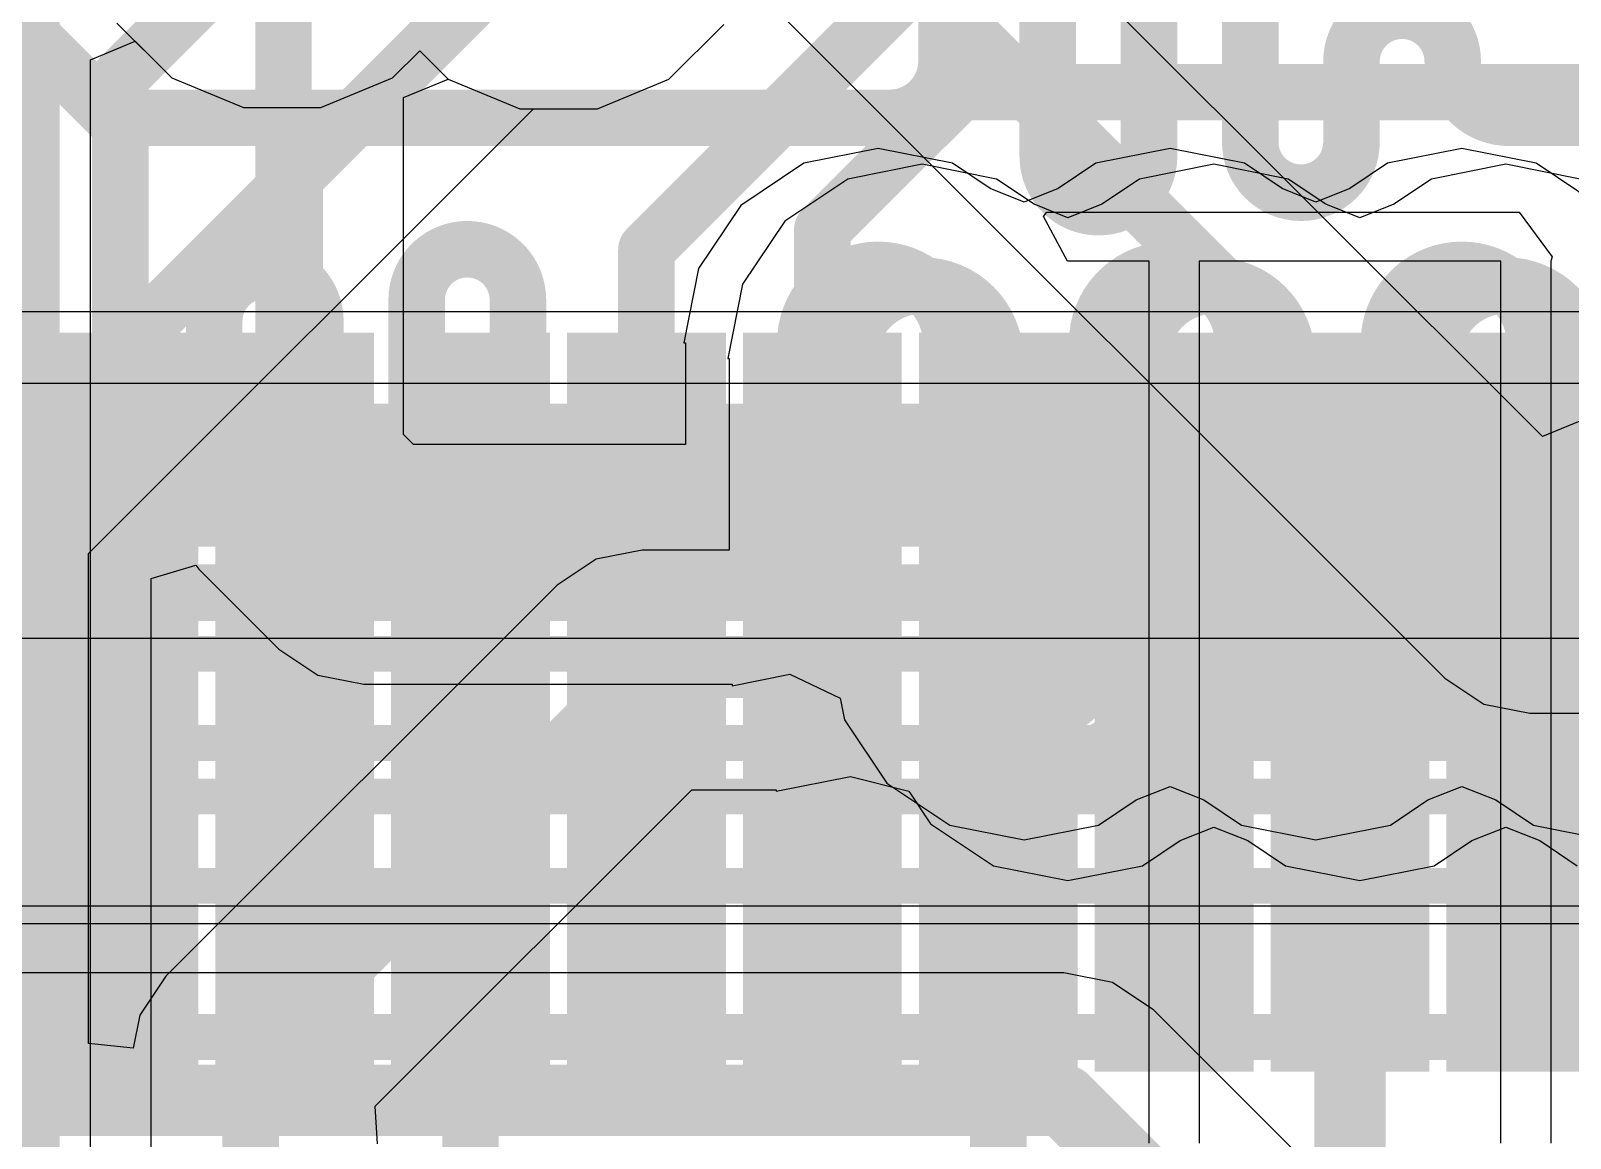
# Model space of a CAD drawing. Header units: inches. Extents: x 0 to 208, y 0 to 213.
# Drawn here: x 4.2238 to 4.3961, y 2.7927 to 2.9167 of the extents above; entities that cross this region are included whole.
import ezdxf

# ---------------------------------------------------------------- set-up
doc = ezdxf.new("R2010")
doc.units = ezdxf.units.IN
doc.header["$MEASUREMENT"] = 0
for name, color, linetype in [('Bottom Layer', 5, 'Continuous'), ('L2_GND1', 16, 'Continuous'), ('L3_SIG1', 76, 'Continuous'), ('L4_PWR', 90, 'Continuous'), ('L5_GND2', 156, 'Continuous'), ('L6_SIG2', 130, 'Continuous'), ('L7_GND3', 216, 'Continuous'), ('Top Layer', 1, 'Continuous'), ('Top Paste', 8, 'Continuous'), ('Top Solder', 216, 'Continuous')]:
    doc.layers.add(name, color=color, linetype=linetype)

# ---------------------------------------------------------------- blocks, each defined once
blk = doc.blocks.new('AS0B826_S78B_7H_8')
at = {"layer": 'Top Layer'}
for points in [[(1.312, 0.75319), (1.32578, 0.75319), (1.32578, 0.67445), (1.312, 0.67445)], [(1.33169, 0.75319), (1.34547, 0.75319), (1.34547, 0.67445), (1.33169, 0.67445)], [(1.35137, 0.75319), (1.36515, 0.75319), (1.36515, 0.67445), (1.35137, 0.67445)], [(1.37106, 0.75319), (1.38484, 0.75319), (1.38484, 0.67445), (1.37106, 0.67445)], [(1.39074, 0.75319), (1.40452, 0.75319), (1.40452, 0.67445), (1.39074, 0.67445)], [(1.41043, 0.75319), (1.42421, 0.75319), (1.42421, 0.67445), (1.41043, 0.67445)], [(1.43011, 0.75319), (1.44389, 0.75319), (1.44389, 0.67445), (1.43011, 0.67445)], [(1.4498, 0.75319), (1.46358, 0.75319), (1.46358, 0.67445), (1.4498, 0.67445)], [(1.46948, 0.75319), (1.48326, 0.75319), (1.48326, 0.67445), (1.46948, 0.67445)]]:
    blk.add_hatch(color=1, dxfattribs=at).paths.add_polyline_path(points)
at = {"layer": 'Top Paste'}
for points in [[(1.312, 0.75319), (1.32578, 0.75319), (1.32578, 0.67445), (1.312, 0.67445)], [(1.33169, 0.75319), (1.34547, 0.75319), (1.34547, 0.67445), (1.33169, 0.67445)], [(1.35137, 0.75319), (1.36515, 0.75319), (1.36515, 0.67445), (1.35137, 0.67445)], [(1.37106, 0.75319), (1.38484, 0.75319), (1.38484, 0.67445), (1.37106, 0.67445)], [(1.39074, 0.75319), (1.40452, 0.75319), (1.40452, 0.67445), (1.39074, 0.67445)], [(1.41043, 0.75319), (1.42421, 0.75319), (1.42421, 0.67445), (1.41043, 0.67445)], [(1.43011, 0.75319), (1.44389, 0.75319), (1.44389, 0.67445), (1.43011, 0.67445)], [(1.4498, 0.75319), (1.46358, 0.75319), (1.46358, 0.67445), (1.4498, 0.67445)], [(1.46948, 0.75319), (1.48326, 0.75319), (1.48326, 0.67445), (1.46948, 0.67445)]]:
    blk.add_hatch(color=8, dxfattribs=at).paths.add_polyline_path(points)
at = {"layer": 'Top Solder'}
for points in [[(1.31, 0.75519), (1.32778, 0.75519), (1.32778, 0.67245), (1.31, 0.67245)], [(1.32969, 0.75519), (1.34747, 0.75519), (1.34747, 0.67245), (1.32969, 0.67245)], [(1.34937, 0.75519), (1.36715, 0.75519), (1.36715, 0.67245), (1.34937, 0.67245)], [(1.36906, 0.75519), (1.38684, 0.75519), (1.38684, 0.67245), (1.36906, 0.67245)], [(1.38874, 0.75519), (1.40652, 0.75519), (1.40652, 0.67245), (1.38874, 0.67245)], [(1.40843, 0.75519), (1.42621, 0.75519), (1.42621, 0.67245), (1.40843, 0.67245)], [(1.42811, 0.75519), (1.44589, 0.75519), (1.44589, 0.67245), (1.42811, 0.67245)], [(1.4478, 0.75519), (1.46558, 0.75519), (1.46558, 0.67245), (1.4478, 0.67245)], [(1.46748, 0.75519), (1.48526, 0.75519), (1.48526, 0.67245), (1.46748, 0.67245)]]:
    blk.add_hatch(color=216, dxfattribs=at).paths.add_polyline_path(points)

msp = doc.modelspace()

# ---------------------------------------------------------------- linework, layer by layer
at = {"layer": 'Bottom Layer'}
for p, q in [((4.29521, 2.91132), (4.30134, 2.91746)), ((4.28719, 2.908), (4.29521, 2.91132)), ((4.23026, 2.85823), (4.28003, 2.908)), ((4.28003, 2.908), (4.28719, 2.908)), ((4.32353, 2.9018), (4.31521, 2.90015)), ((4.33186, 2.90015), (4.32353, 2.9018)), ((4.35619, 2.9018), (4.34787, 2.90015)), ((4.36452, 2.90015), (4.35619, 2.9018)), ((4.38885, 2.9018), (4.38053, 2.90015)), ((4.39718, 2.90015), (4.38885, 2.9018)), ((4.31521, 2.90015), (4.30816, 2.89543)), ((4.33607, 2.89733), (4.33186, 2.90015)), ((4.34787, 2.90015), (4.34366, 2.89733)), ((4.36873, 2.89733), (4.36452, 2.90015)), ((4.38053, 2.90015), (4.37632, 2.89733)), ((4.33986, 2.89581), (4.33607, 2.89733)), ((4.34366, 2.89733), (4.33986, 2.89581)), ((4.37252, 2.89581), (4.36873, 2.89733)), ((4.37632, 2.89733), (4.37252, 2.89581)), ((4.30816, 2.89543), (4.30344, 2.88838)), ((4.30344, 2.88838), (4.30179, 2.88006)), ((4.30179, 2.88006), (4.30195, 2.88006)), ((4.30195, 2.88006), (4.30195, 2.85861)), ((4.23026, 2.80334), (4.23026, 2.85823)), ((4.29219, 2.85861), (4.28705, 2.85759)), ((4.30195, 2.85861), (4.29219, 2.85861)), ((4.28705, 2.85759), (4.2827, 2.85468)), ((4.2827, 2.85468), (4.2389, 2.81089)), ((4.3072, 2.8316), (4.31553, 2.83326)), ((4.31553, 2.83326), (4.32206, 2.83161)), ((4.26234, 2.79635), (4.29775, 2.83176)), ((4.29775, 2.83176), (4.3072, 2.83176)), ((4.3072, 2.83176), (4.3072, 2.8316)), ((4.32206, 2.83161), (4.32449, 2.82797)), ((4.32449, 2.82797), (4.33154, 2.82326)), ((4.3524, 2.82608), (4.35619, 2.82759)), ((4.35619, 2.82759), (4.35999, 2.82608)), ((4.38506, 2.82608), (4.38885, 2.82759)), ((4.38885, 2.82759), (4.39265, 2.82608)), ((4.34819, 2.82326), (4.3524, 2.82608)), ((4.35999, 2.82608), (4.3642, 2.82326)), ((4.38085, 2.82326), (4.38506, 2.82608)), ((4.39265, 2.82608), (4.39686, 2.82326)), ((4.33154, 2.82326), (4.33986, 2.8216)), ((4.33986, 2.8216), (4.34819, 2.82326)), ((4.3642, 2.82326), (4.37252, 2.8216)), ((4.37252, 2.8216), (4.38085, 2.82326)), ((4.2389, 2.81089), (4.23599, 2.80653)), ((4.23599, 2.80653), (4.23526, 2.80285)), ((4.23526, 2.80285), (4.23026, 2.80334)), ((4.2626, 2.79213), (4.26234, 2.79635))]:
    msp.add_line(p, q, dxfattribs=at)
for points in [[(4.21684, 2.86379, 0.00633, 0.00633, 0), (4.28285, 2.92981, 0.00633, 0.00633, 0)], [(4.31537, 2.88006, 0.00633, 0.00633, -1), (4.3317, 2.88006, 0.00633, 0.00633, 0)], [(4.34803, 2.88006, 0.00633, 0.00633, -1), (4.36436, 2.88006, 0.00633, 0.00633, 0)], [(4.38069, 2.88006, 0.00633, 0.00633, -1), (4.39702, 2.88006, 0.00633, 0.00633, 0)], [(4.31537, 2.85335, 0.00633, 0.00633, 0), (4.31537, 2.88006, 0.00633, 0.00633, 0)], [(4.3317, 2.84335, 0.00633, 0.00633, 0), (4.3317, 2.88006, 0.00633, 0.00633, 0)], [(4.34803, 2.84335, 0.00633, 0.00633, 0), (4.34803, 2.88006, 0.00633, 0.00633, 0)], [(4.36436, 2.84335, 0.00633, 0.00633, 0), (4.36436, 2.88006, 0.00633, 0.00633, 0)], [(4.38069, 2.84335, 0.00633, 0.00633, 0), (4.38069, 2.88006, 0.00633, 0.00633, 0)], [(4.39702, 2.84335, 0.00633, 0.00633, 0), (4.39702, 2.88006, 0.00633, 0.00633, 0)], [(4.31537, 2.85335, 0.00633, 0.00633, -0.414214), (4.3072, 2.84519, 0.00633, 0.00633, 0)], [(4.24839, 2.80139, 0.00633, 0.00633, 0), (4.29219, 2.84519, 0.00633, 0.00633, 0)], [(4.29219, 2.84519, 0.00633, 0.00633, 0), (4.30404, 2.84519, 0.00633, 0.00633, 0)], [(4.30404, 2.84519, 0.00633, 0.00633, 0), (4.3072, 2.84519, 0.00633, 0.00633, 0)], [(4.34803, 2.84335, 0.00633, 0.00633, -1), (4.3317, 2.84335, 0.00633, 0.00633, 0)], [(4.38069, 2.84335, 0.00633, 0.00633, -1), (4.36436, 2.84335, 0.00633, 0.00633, 0)], [(4.41335, 2.84335, 0.00633, 0.00633, -1), (4.39702, 2.84335, 0.00633, 0.00633, 0)], [(4.24839, 2.7115, 0.00633, 0.00633, 0), (4.24839, 2.80139, 0.00633, 0.00633, 0)]]:
    msp.add_lwpolyline(points, format="xyseb", dxfattribs=at)
for points in [[(4.31379, 2.88006, 0.00316, 0.00316, 1), (4.31695, 2.88006, 0.00316, 0.00316, 1)], [(4.31379, 2.88006, 0.00316, 0.00316, 1), (4.31695, 2.88006, 0.00316, 0.00316, 1)], [(4.33012, 2.88006, 0.00316, 0.00316, 1), (4.33328, 2.88006, 0.00316, 0.00316, 1)], [(4.33012, 2.88006, 0.00316, 0.00316, 1), (4.33328, 2.88006, 0.00316, 0.00316, 1)], [(4.34645, 2.88006, 0.00316, 0.00316, 1), (4.34961, 2.88006, 0.00316, 0.00316, 1)], [(4.34645, 2.88006, 0.00316, 0.00316, 1), (4.34961, 2.88006, 0.00316, 0.00316, 1)], [(4.36278, 2.88006, 0.00316, 0.00316, 1), (4.36594, 2.88006, 0.00316, 0.00316, 1)], [(4.36278, 2.88006, 0.00316, 0.00316, 1), (4.36594, 2.88006, 0.00316, 0.00316, 1)], [(4.37911, 2.88006, 0.00316, 0.00316, 1), (4.38227, 2.88006, 0.00316, 0.00316, 1)], [(4.37911, 2.88006, 0.00316, 0.00316, 1), (4.38227, 2.88006, 0.00316, 0.00316, 1)], [(4.39544, 2.88006, 0.00316, 0.00316, 1), (4.3986, 2.88006, 0.00316, 0.00316, 1)], [(4.39544, 2.88006, 0.00316, 0.00316, 1), (4.3986, 2.88006, 0.00316, 0.00316, 1)], [(4.31379, 2.85335, 0.00316, 0.00316, 1), (4.31695, 2.85335, 0.00316, 0.00316, 1)], [(4.31379, 2.85335, 0.00316, 0.00316, 1), (4.31695, 2.85335, 0.00316, 0.00316, 1)], [(4.29061, 2.84519, 0.00316, 0.00316, 1), (4.29377, 2.84519, 0.00316, 0.00316, 1)], [(4.29061, 2.84519, 0.00316, 0.00316, 1), (4.29377, 2.84519, 0.00316, 0.00316, 1)], [(4.30246, 2.84519, 0.00316, 0.00316, 1), (4.30562, 2.84519, 0.00316, 0.00316, 1)], [(4.30246, 2.84519, 0.00316, 0.00316, 1), (4.30562, 2.84519, 0.00316, 0.00316, 1)], [(4.30562, 2.84519, 0.00316, 0.00316, 1), (4.30879, 2.84519, 0.00316, 0.00316, 1)], [(4.30562, 2.84519, 0.00316, 0.00316, 1), (4.30879, 2.84519, 0.00316, 0.00316, 1)], [(4.33012, 2.84335, 0.00316, 0.00316, 1), (4.33328, 2.84335, 0.00316, 0.00316, 1)], [(4.33012, 2.84335, 0.00316, 0.00316, 1), (4.33328, 2.84335, 0.00316, 0.00316, 1)], [(4.34645, 2.84335, 0.00316, 0.00316, 1), (4.34961, 2.84335, 0.00316, 0.00316, 1)], [(4.34645, 2.84335, 0.00316, 0.00316, 1), (4.34961, 2.84335, 0.00316, 0.00316, 1)], [(4.36278, 2.84335, 0.00316, 0.00316, 1), (4.36594, 2.84335, 0.00316, 0.00316, 1)], [(4.36278, 2.84335, 0.00316, 0.00316, 1), (4.36594, 2.84335, 0.00316, 0.00316, 1)], [(4.37911, 2.84335, 0.00316, 0.00316, 1), (4.38227, 2.84335, 0.00316, 0.00316, 1)], [(4.37911, 2.84335, 0.00316, 0.00316, 1), (4.38227, 2.84335, 0.00316, 0.00316, 1)], [(4.39544, 2.84335, 0.00316, 0.00316, 1), (4.3986, 2.84335, 0.00316, 0.00316, 1)], [(4.39544, 2.84335, 0.00316, 0.00316, 1), (4.3986, 2.84335, 0.00316, 0.00316, 1)], [(4.24681, 2.80139, 0.00316, 0.00316, 1), (4.24998, 2.80139, 0.00316, 0.00316, 1)], [(4.24681, 2.80139, 0.00316, 0.00316, 1), (4.24998, 2.80139, 0.00316, 0.00316, 1)]]:
    msp.add_lwpolyline(points, format="xyseb", close=True, dxfattribs=at)
at = {"layer": 'L2_GND1'}
for points in [[(4.32627, 2.91333, 0.00633, 0.00633, 0), (4.32627, 2.93292, 0.00633, 0.00633, 0)], [(4.3376, 2.90266, 0.00633, 0.00633, 0), (4.3376, 2.93292, 0.00633, 0.00633, 0)], [(4.34893, 2.90266, 0.00633, 0.00633, 0), (4.34893, 2.93292, 0.00633, 0.00633, 0)], [(4.36026, 2.90428, 0.00633, 0.00633, 0), (4.36026, 2.93292, 0.00633, 0.00633, 0)], [(4.21449, 2.92551, 0.00633, 0.00633, 0), (4.233, 2.907, 0.00633, 0.00633, 0)], [(4.37159, 2.91333, 0.00633, 0.00633, -1), (4.38292, 2.91333, 0.00633, 0.00633, 0)], [(4.32627, 2.91333, 0.00633, 0.00633, -0.414214), (4.31994, 2.907, 0.00633, 0.00633, 0)], [(4.37159, 2.90428, 0.00633, 0.00633, 0), (4.37159, 2.91333, 0.00633, 0.00633, 0)], [(4.38292, 2.91333, 0.00633, 0.00633, 0), (4.38292, 2.91333, 0.00633, 0.00633, 0)], [(4.38925, 2.907, 0.00633, 0.00633, -0.414214), (4.38292, 2.91333, 0.00633, 0.00633, 0)], [(4.233, 2.907, 0.00633, 0.00633, 0), (4.31678, 2.907, 0.00633, 0.00633, 0)], [(4.31678, 2.907, 0.00633, 0.00633, 0), (4.31994, 2.907, 0.00633, 0.00633, 0)], [(4.38925, 2.907, 0.00633, 0.00633, 0), (4.40631, 2.907, 0.00633, 0.00633, 0)], [(4.37159, 2.90428, 0.00633, 0.00633, -1), (4.36026, 2.90428, 0.00633, 0.00633, 0)], [(4.34893, 2.90266, 0.00633, 0.00633, -1), (4.3376, 2.90266, 0.00633, 0.00633, 0)], [(4.26697, 2.88663, 0.00633, 0.00633, -0.414214), (4.27264, 2.89229, 0.00633, 0.00633, 0)], [(4.27264, 2.89229, 0.00633, 0.00633, 0), (4.27264, 2.89229, 0.00633, 0.00633, 0)], [(4.27264, 2.89229, 0.00633, 0.00633, -0.414214), (4.2783, 2.88663, 0.00633, 0.00633, 0)], [(4.24431, 2.88422, 0.00633, 0.00633, -0.414214), (4.24998, 2.88989, 0.00633, 0.00633, 0)], [(4.24998, 2.88989, 0.00633, 0.00633, 0), (4.24998, 2.88989, 0.00633, 0.00633, 0)], [(4.24998, 2.88989, 0.00633, 0.00633, -0.414214), (4.25564, 2.88422, 0.00633, 0.00633, 0)], [(4.26697, 2.87083, 0.00633, 0.00633, 0), (4.26697, 2.88663, 0.00633, 0.00633, 0)], [(4.2783, 2.87233, 0.00633, 0.00633, 0), (4.2783, 2.88663, 0.00633, 0.00633, 0)], [(4.24431, 2.87233, 0.00633, 0.00633, 0), (4.24431, 2.88422, 0.00633, 0.00633, 0)], [(4.25564, 2.87083, 0.00633, 0.00633, 0), (4.25564, 2.88422, 0.00633, 0.00633, 0)], [(4.24431, 2.87233, 0.00633, 0.00633, -0.414214), (4.23798, 2.866, 0.00633, 0.00633, 0)], [(4.28463, 2.866, 0.00633, 0.00633, -0.414214), (4.2783, 2.87233, 0.00633, 0.00633, 0)], [(4.26131, 2.86517, 0.00633, 0.00633, -0.414214), (4.25564, 2.87083, 0.00633, 0.00633, 0)], [(4.26697, 2.87083, 0.00633, 0.00633, -0.414214), (4.26131, 2.86517, 0.00633, 0.00633, 0)], [(4.21449, 2.866, 0.00633, 0.00633, 0), (4.23798, 2.866, 0.00633, 0.00633, 0)], [(4.28463, 2.866, 0.00633, 0.00633, 0), (4.29913, 2.866, 0.00633, 0.00633, 0)], [(4.29913, 2.866, 0.00633, 0.00633, 0), (4.50589, 2.866, 0.00633, 0.00633, 0)], [(4.26131, 2.86517, 0.00633, 0.00633, 0), (4.26131, 2.86517, 0.00633, 0.00633, 0)], [(4.13571, 2.85384, 0.00633, 0.00633, 0), (4.51093, 2.85384, 0.00633, 0.00633, 0)], [(3.8477, 2.837, 0.004, 0.004, 0), (5.05257, 2.837, 0.004, 0.004, 0)], [(3.8477, 2.821, 0.004, 0.004, 0), (5.03863, 2.821, 0.004, 0.004, 0)], [(3.68479, 2.80466, 0.004, 0.004, 0), (4.26765, 2.80466, 0.004, 0.004, 0)], [(4.26765, 2.80466, 0.004, 0.004, -0.071302), (4.2781, 2.80466, 0.004, 0.004, 0)], [(4.2781, 2.80466, 0.004, 0.004, 0), (4.32671, 2.80466, 0.004, 0.004, 0)], [(4.32671, 2.80466, 0.004, 0.004, -0.071302), (4.33716, 2.80466, 0.004, 0.004, 0)], [(4.33716, 2.80466, 0.004, 0.004, 0), (5.19803, 2.80466, 0.004, 0.004, 0)]]:
    msp.add_lwpolyline(points, format="xyseb", dxfattribs=at)
for points in [[(4.32469, 2.91333, 0.00316, 0.00316, 1), (4.32786, 2.91333, 0.00316, 0.00316, 1)], [(4.32469, 2.91333, 0.00316, 0.00316, 1), (4.32786, 2.91333, 0.00316, 0.00316, 1)], [(4.37001, 2.91333, 0.00316, 0.00316, 1), (4.37318, 2.91333, 0.00316, 0.00316, 1)], [(4.37001, 2.91333, 0.00316, 0.00316, 1), (4.37318, 2.91333, 0.00316, 0.00316, 1)], [(4.38134, 2.91333, 0.00316, 0.00316, 1), (4.38451, 2.91333, 0.00316, 0.00316, 1)], [(4.38134, 2.91333, 0.00316, 0.00316, 1), (4.38451, 2.91333, 0.00316, 0.00316, 1)], [(4.38134, 2.91333, 0.00316, 0.00316, 1), (4.38451, 2.91333, 0.00316, 0.00316, 1)], [(4.38134, 2.91333, 0.00316, 0.00316, 1), (4.38451, 2.91333, 0.00316, 0.00316, 1)], [(4.23142, 2.907, 0.00316, 0.00316, 1), (4.23458, 2.907, 0.00316, 0.00316, 1)], [(4.23142, 2.907, 0.00316, 0.00316, 1), (4.23458, 2.907, 0.00316, 0.00316, 1)], [(4.3152, 2.907, 0.00316, 0.00316, 1), (4.31836, 2.907, 0.00316, 0.00316, 1)], [(4.3152, 2.907, 0.00316, 0.00316, 1), (4.31836, 2.907, 0.00316, 0.00316, 1)], [(4.31836, 2.907, 0.00316, 0.00316, 1), (4.32153, 2.907, 0.00316, 0.00316, 1)], [(4.31836, 2.907, 0.00316, 0.00316, 1), (4.32153, 2.907, 0.00316, 0.00316, 1)], [(4.38767, 2.907, 0.00316, 0.00316, 1), (4.39084, 2.907, 0.00316, 0.00316, 1)], [(4.38767, 2.907, 0.00316, 0.00316, 1), (4.39084, 2.907, 0.00316, 0.00316, 1)], [(4.35868, 2.90428, 0.00316, 0.00316, 1), (4.36185, 2.90428, 0.00316, 0.00316, 1)], [(4.35868, 2.90428, 0.00316, 0.00316, 1), (4.36185, 2.90428, 0.00316, 0.00316, 1)], [(4.37001, 2.90428, 0.00316, 0.00316, 1), (4.37318, 2.90428, 0.00316, 0.00316, 1)], [(4.37001, 2.90428, 0.00316, 0.00316, 1), (4.37318, 2.90428, 0.00316, 0.00316, 1)], [(4.33602, 2.90266, 0.00316, 0.00316, 1), (4.33919, 2.90266, 0.00316, 0.00316, 1)], [(4.33602, 2.90266, 0.00316, 0.00316, 1), (4.33919, 2.90266, 0.00316, 0.00316, 1)], [(4.34735, 2.90266, 0.00316, 0.00316, 1), (4.35052, 2.90266, 0.00316, 0.00316, 1)], [(4.34735, 2.90266, 0.00316, 0.00316, 1), (4.35052, 2.90266, 0.00316, 0.00316, 1)], [(4.27105, 2.89229, 0.00316, 0.00316, 1), (4.27422, 2.89229, 0.00316, 0.00316, 1)], [(4.27106, 2.89229, 0.00316, 0.00316, 1), (4.27422, 2.89229, 0.00316, 0.00316, 1)], [(4.27105, 2.89229, 0.00316, 0.00316, 1), (4.27422, 2.89229, 0.00316, 0.00316, 1)], [(4.27106, 2.89229, 0.00316, 0.00316, 1), (4.27422, 2.89229, 0.00316, 0.00316, 1)], [(4.2484, 2.88989, 0.00316, 0.00316, 1), (4.25156, 2.88989, 0.00316, 0.00316, 1)], [(4.2484, 2.88989, 0.00316, 0.00316, 1), (4.25156, 2.88989, 0.00316, 0.00316, 1)], [(4.2484, 2.88989, 0.00316, 0.00316, 1), (4.25156, 2.88989, 0.00316, 0.00316, 1)], [(4.2484, 2.88989, 0.00316, 0.00316, 1), (4.25156, 2.88989, 0.00316, 0.00316, 1)], [(4.26539, 2.88663, 0.00316, 0.00316, 1), (4.26856, 2.88663, 0.00316, 0.00316, 1)], [(4.26539, 2.88663, 0.00316, 0.00316, 1), (4.26856, 2.88663, 0.00316, 0.00316, 1)], [(4.27672, 2.88663, 0.00316, 0.00316, 1), (4.27989, 2.88663, 0.00316, 0.00316, 1)], [(4.27672, 2.88663, 0.00316, 0.00316, 1), (4.27989, 2.88663, 0.00316, 0.00316, 1)], [(4.24273, 2.88422, 0.00316, 0.00316, 1), (4.2459, 2.88422, 0.00316, 0.00316, 1)], [(4.24273, 2.88422, 0.00316, 0.00316, 1), (4.2459, 2.88422, 0.00316, 0.00316, 1)], [(4.25406, 2.88422, 0.00316, 0.00316, 1), (4.25723, 2.88422, 0.00316, 0.00316, 1)], [(4.25406, 2.88422, 0.00316, 0.00316, 1), (4.25723, 2.88422, 0.00316, 0.00316, 1)], [(4.24273, 2.87233, 0.00316, 0.00316, 1), (4.2459, 2.87233, 0.00316, 0.00316, 1)], [(4.24273, 2.87233, 0.00316, 0.00316, 1), (4.2459, 2.87233, 0.00316, 0.00316, 1)], [(4.27672, 2.87233, 0.00316, 0.00316, 1), (4.27989, 2.87233, 0.00316, 0.00316, 1)], [(4.27672, 2.87233, 0.00316, 0.00316, 1), (4.27989, 2.87233, 0.00316, 0.00316, 1)], [(4.25406, 2.87083, 0.00316, 0.00316, 1), (4.25723, 2.87083, 0.00316, 0.00316, 1)], [(4.25406, 2.87083, 0.00316, 0.00316, 1), (4.25723, 2.87083, 0.00316, 0.00316, 1)], [(4.26539, 2.87083, 0.00316, 0.00316, 1), (4.26856, 2.87083, 0.00316, 0.00316, 1)], [(4.26539, 2.87083, 0.00316, 0.00316, 1), (4.26856, 2.87083, 0.00316, 0.00316, 1)], [(4.2364, 2.866, 0.00316, 0.00316, 1), (4.23957, 2.866, 0.00316, 0.00316, 1)], [(4.2364, 2.866, 0.00316, 0.00316, 1), (4.23957, 2.866, 0.00316, 0.00316, 1)], [(4.28305, 2.866, 0.00316, 0.00316, 1), (4.28621, 2.866, 0.00316, 0.00316, 1)], [(4.28305, 2.866, 0.00316, 0.00316, 1), (4.28621, 2.866, 0.00316, 0.00316, 1)], [(4.29755, 2.866, 0.00316, 0.00316, 1), (4.30071, 2.866, 0.00316, 0.00316, 1)], [(4.29755, 2.866, 0.00316, 0.00316, 1), (4.30071, 2.866, 0.00316, 0.00316, 1)], [(4.25973, 2.86517, 0.00316, 0.00316, 1), (4.26289, 2.86517, 0.00316, 0.00316, 1)], [(4.25973, 2.86517, 0.00316, 0.00316, 1), (4.26289, 2.86517, 0.00316, 0.00316, 1)], [(4.25973, 2.86517, 0.00316, 0.00316, 1), (4.26289, 2.86517, 0.00316, 0.00316, 1)], [(4.25973, 2.86517, 0.00316, 0.00316, 1), (4.26289, 2.86517, 0.00316, 0.00316, 1)], [(4.26665, 2.80466, 0.002, 0.002, 1), (4.26865, 2.80466, 0.002, 0.002, 1)], [(4.26665, 2.80466, 0.002, 0.002, 1), (4.26865, 2.80466, 0.002, 0.002, 1)], [(4.2771, 2.80466, 0.002, 0.002, 1), (4.2791, 2.80466, 0.002, 0.002, 1)], [(4.2771, 2.80466, 0.002, 0.002, 1), (4.2791, 2.80466, 0.002, 0.002, 1)], [(4.32571, 2.80466, 0.002, 0.002, 1), (4.32771, 2.80466, 0.002, 0.002, 1)], [(4.32571, 2.80466, 0.002, 0.002, 1), (4.32771, 2.80466, 0.002, 0.002, 1)], [(4.33616, 2.80466, 0.002, 0.002, 1), (4.33816, 2.80466, 0.002, 0.002, 1)], [(4.33616, 2.80466, 0.002, 0.002, 1), (4.33816, 2.80466, 0.002, 0.002, 1)]]:
    msp.add_lwpolyline(points, format="xyseb", close=True, dxfattribs=at)
at = {"layer": 'L3_SIG1'}
for p, q in [((4.29521, 2.91132), (4.30134, 2.91746)), ((4.26549, 2.90926), (4.27049, 2.91133)), ((4.27049, 2.91133), (4.2705, 2.91132)), ((4.2705, 2.91132), (4.27852, 2.908)), ((4.28719, 2.908), (4.29521, 2.91132)), ((4.26549, 2.87153), (4.26549, 2.90926)), ((4.27852, 2.908), (4.28719, 2.908)), ((4.31862, 2.90356), (4.3103, 2.90191)), ((4.32695, 2.90191), (4.31862, 2.90356)), ((4.31862, 2.90356), (4.31862, 2.90356)), ((4.31862, 2.90356), (4.31862, 2.90356)), ((4.31862, 2.90356), (4.31862, 2.90356)), ((4.35128, 2.90356), (4.34296, 2.90191)), ((4.35961, 2.90191), (4.35128, 2.90356)), ((4.35128, 2.90356), (4.35128, 2.90356)), ((4.35128, 2.90356), (4.35128, 2.90356)), ((4.35128, 2.90356), (4.35128, 2.90356)), ((4.38394, 2.90356), (4.37562, 2.90191)), ((4.39227, 2.90191), (4.38394, 2.90356)), ((4.38394, 2.90356), (4.38394, 2.90356)), ((4.38394, 2.90356), (4.38394, 2.90356)), ((4.38394, 2.90356), (4.38394, 2.90356)), ((4.3103, 2.90191), (4.30325, 2.89719)), ((4.33116, 2.89909), (4.32695, 2.90191)), ((4.34296, 2.90191), (4.33875, 2.89909)), ((4.36382, 2.89909), (4.35961, 2.90191)), ((4.37562, 2.90191), (4.37141, 2.89909)), ((4.39932, 2.89719), (4.39227, 2.90191)), ((4.33495, 2.89757), (4.33116, 2.89909)), ((4.33875, 2.89909), (4.33495, 2.89757)), ((4.36761, 2.89757), (4.36382, 2.89909)), ((4.37141, 2.89909), (4.36761, 2.89757)), ((4.30325, 2.89719), (4.29853, 2.89014)), ((4.29853, 2.89014), (4.29688, 2.88181)), ((4.29688, 2.88181), (4.29704, 2.88181)), ((4.29704, 2.88181), (4.29704, 2.87042)), ((4.2666, 2.87042), (4.26549, 2.87153)), ((4.29704, 2.87042), (4.2666, 2.87042)), ((4.23727, 2.85542), (4.24227, 2.85693)), ((4.24227, 2.85693), (4.24258, 2.85648)), ((4.24258, 2.85648), (4.25155, 2.84751)), ((4.23727, 1.097), (4.23727, 2.85542)), ((4.25155, 2.84751), (4.25155, 2.84751)), ((4.25155, 2.84751), (4.2559, 2.8446)), ((4.2559, 2.8446), (4.26104, 2.84358)), ((4.30229, 2.84342), (4.30874, 2.8447)), ((4.30874, 2.8447), (4.31437, 2.84203)), ((4.26104, 2.84358), (4.26104, 2.84358)), ((4.26104, 2.84358), (4.30229, 2.84358)), ((4.30229, 2.84358), (4.30229, 2.84342)), ((4.31437, 2.84203), (4.31486, 2.83958)), ((4.31486, 2.83958), (4.31958, 2.83252)), ((4.31958, 2.83252), (4.32663, 2.82781)), ((4.34328, 2.82781), (4.34749, 2.83063)), ((4.34749, 2.83063), (4.35128, 2.83214)), ((4.35128, 2.83214), (4.35508, 2.83063)), ((4.35508, 2.83063), (4.35929, 2.82781)), ((4.37594, 2.82781), (4.38015, 2.83063)), ((4.38015, 2.83063), (4.38394, 2.83214)), ((4.38394, 2.83214), (4.38774, 2.83063)), ((4.38774, 2.83063), (4.39195, 2.82781)), ((4.32663, 2.82781), (4.33495, 2.82615)), ((4.33495, 2.82615), (4.34328, 2.82781)), ((4.35929, 2.82781), (4.36761, 2.82615)), ((4.36761, 2.82615), (4.37594, 2.82781)), ((4.39195, 2.82781), (4.40027, 2.82615)), ((4.33495, 2.82615), (4.33495, 2.82615)), ((4.33495, 2.82615), (4.33495, 2.82615)), ((4.33495, 2.82615), (4.33495, 2.82615)), ((4.36761, 2.82615), (4.36761, 2.82615)), ((4.36761, 2.82615), (4.36761, 2.82615)), ((4.36761, 2.82615), (4.36761, 2.82615))]:
    msp.add_line(p, q, dxfattribs=at)
for points in [[(4.25207, 2.86597, 0.00633, 0.00633, 0), (4.25207, 2.92981, 0.00633, 0.00633, 0)], [(4.223, 1.097, 0.008, 0.008, 0), (4.223, 2.921, 0.008, 0.008, 0)], [(4.31046, 2.88181, 0.00633, 0.00633, -0.414214), (4.31862, 2.88998, 0.00633, 0.00633, 0)], [(4.31862, 2.88998, 0.00633, 0.00633, 0), (4.31862, 2.88998, 0.00633, 0.00633, 0)], [(4.31862, 2.88998, 0.00633, 0.00633, -0.414214), (4.32679, 2.88181, 0.00633, 0.00633, 0)], [(4.34312, 2.88181, 0.00633, 0.00633, -0.414214), (4.35128, 2.88998, 0.00633, 0.00633, 0)], [(4.35128, 2.88998, 0.00633, 0.00633, 0), (4.35128, 2.88998, 0.00633, 0.00633, 0)], [(4.35128, 2.88998, 0.00633, 0.00633, -0.414214), (4.35945, 2.88181, 0.00633, 0.00633, 0)], [(4.37578, 2.88181, 0.00633, 0.00633, -0.414214), (4.38394, 2.88998, 0.00633, 0.00633, 0)], [(4.38394, 2.88998, 0.00633, 0.00633, 0), (4.38394, 2.88998, 0.00633, 0.00633, 0)], [(4.38394, 2.88998, 0.00633, 0.00633, -0.414214), (4.39211, 2.88181, 0.00633, 0.00633, 0)], [(4.31046, 2.86516, 0.00633, 0.00633, 0), (4.31046, 2.88181, 0.00633, 0.00633, 0)], [(4.32679, 2.8479, 0.00633, 0.00633, 0), (4.32679, 2.88181, 0.00633, 0.00633, 0)], [(4.34312, 2.8479, 0.00633, 0.00633, 0), (4.34312, 2.88181, 0.00633, 0.00633, 0)], [(4.35945, 2.8479, 0.00633, 0.00633, 0), (4.35945, 2.88181, 0.00633, 0.00633, 0)], [(4.37578, 2.8479, 0.00633, 0.00633, 0), (4.37578, 2.88181, 0.00633, 0.00633, 0)], [(4.39211, 2.8479, 0.00633, 0.00633, 0), (4.39211, 2.88181, 0.00633, 0.00633, 0)], [(4.25207, 2.86597, 0.00633, 0.00633, 0), (4.26104, 2.857, 0.00633, 0.00633, 0)], [(4.31046, 2.86516, 0.00633, 0.00633, -0.414214), (4.30229, 2.857, 0.00633, 0.00633, 0)], [(4.26104, 2.857, 0.00633, 0.00633, 0), (4.29913, 2.857, 0.00633, 0.00633, 0)], [(4.29913, 2.857, 0.00633, 0.00633, 0), (4.30229, 2.857, 0.00633, 0.00633, 0)], [(4.33495, 2.83974, 0.00633, 0.00633, -0.414214), (4.32679, 2.8479, 0.00633, 0.00633, 0)], [(4.34312, 2.8479, 0.00633, 0.00633, -0.414214), (4.33495, 2.83974, 0.00633, 0.00633, 0)], [(4.36761, 2.83974, 0.00633, 0.00633, -0.414214), (4.35945, 2.8479, 0.00633, 0.00633, 0)], [(4.37578, 2.8479, 0.00633, 0.00633, -0.414214), (4.36761, 2.83974, 0.00633, 0.00633, 0)], [(4.40027, 2.83974, 0.00633, 0.00633, -0.414214), (4.39211, 2.8479, 0.00633, 0.00633, 0)], [(4.33495, 2.83974, 0.00633, 0.00633, 0), (4.33495, 2.83974, 0.00633, 0.00633, 0)], [(4.36761, 2.83974, 0.00633, 0.00633, 0), (4.36761, 2.83974, 0.00633, 0.00633, 0)]]:
    msp.add_lwpolyline(points, format="xyseb", dxfattribs=at)
for points in [[(4.31704, 2.88998, 0.00316, 0.00316, 1), (4.32021, 2.88998, 0.00316, 0.00316, 1)], [(4.31704, 2.88998, 0.00316, 0.00316, 1), (4.32021, 2.88998, 0.00316, 0.00316, 1)], [(4.31704, 2.88998, 0.00316, 0.00316, 1), (4.32021, 2.88998, 0.00316, 0.00316, 1)], [(4.31704, 2.88998, 0.00316, 0.00316, 1), (4.32021, 2.88998, 0.00316, 0.00316, 1)], [(4.3497, 2.88998, 0.00316, 0.00316, 1), (4.35287, 2.88998, 0.00316, 0.00316, 1)], [(4.3497, 2.88998, 0.00316, 0.00316, 1), (4.35287, 2.88998, 0.00316, 0.00316, 1)], [(4.3497, 2.88998, 0.00316, 0.00316, 1), (4.35287, 2.88998, 0.00316, 0.00316, 1)], [(4.3497, 2.88998, 0.00316, 0.00316, 1), (4.35287, 2.88998, 0.00316, 0.00316, 1)], [(4.38236, 2.88998, 0.00316, 0.00316, 1), (4.38553, 2.88998, 0.00316, 0.00316, 1)], [(4.38236, 2.88998, 0.00316, 0.00316, 1), (4.38553, 2.88998, 0.00316, 0.00316, 1)], [(4.38236, 2.88998, 0.00316, 0.00316, 1), (4.38553, 2.88998, 0.00316, 0.00316, 1)], [(4.38236, 2.88998, 0.00316, 0.00316, 1), (4.38553, 2.88998, 0.00316, 0.00316, 1)], [(4.30888, 2.88181, 0.00316, 0.00316, 1), (4.31204, 2.88181, 0.00316, 0.00316, 1)], [(4.30888, 2.88181, 0.00316, 0.00316, 1), (4.31204, 2.88181, 0.00316, 0.00316, 1)], [(4.32521, 2.88181, 0.00316, 0.00316, 1), (4.32837, 2.88181, 0.00316, 0.00316, 1)], [(4.32521, 2.88181, 0.00316, 0.00316, 1), (4.32837, 2.88181, 0.00316, 0.00316, 1)], [(4.34154, 2.88181, 0.00316, 0.00316, 1), (4.3447, 2.88181, 0.00316, 0.00316, 1)], [(4.34154, 2.88181, 0.00316, 0.00316, 1), (4.3447, 2.88181, 0.00316, 0.00316, 1)], [(4.35787, 2.88181, 0.00316, 0.00316, 1), (4.36103, 2.88181, 0.00316, 0.00316, 1)], [(4.35787, 2.88181, 0.00316, 0.00316, 1), (4.36103, 2.88181, 0.00316, 0.00316, 1)], [(4.3742, 2.88181, 0.00316, 0.00316, 1), (4.37736, 2.88181, 0.00316, 0.00316, 1)], [(4.3742, 2.88181, 0.00316, 0.00316, 1), (4.37736, 2.88181, 0.00316, 0.00316, 1)], [(4.39053, 2.88181, 0.00316, 0.00316, 1), (4.39369, 2.88181, 0.00316, 0.00316, 1)], [(4.39053, 2.88181, 0.00316, 0.00316, 1), (4.39369, 2.88181, 0.00316, 0.00316, 1)], [(4.25048, 2.86597, 0.00316, 0.00316, 1), (4.25365, 2.86597, 0.00316, 0.00316, 1)], [(4.25048, 2.86597, 0.00316, 0.00316, 1), (4.25365, 2.86597, 0.00316, 0.00316, 1)], [(4.30888, 2.86516, 0.00316, 0.00316, 1), (4.31204, 2.86516, 0.00316, 0.00316, 1)], [(4.30888, 2.86516, 0.00316, 0.00316, 1), (4.31204, 2.86516, 0.00316, 0.00316, 1)], [(4.25946, 2.857, 0.00316, 0.00316, 1), (4.26262, 2.857, 0.00316, 0.00316, 1)], [(4.25946, 2.857, 0.00316, 0.00316, 1), (4.26262, 2.857, 0.00316, 0.00316, 1)], [(4.29755, 2.857, 0.00316, 0.00316, 1), (4.30071, 2.857, 0.00316, 0.00316, 1)], [(4.29755, 2.857, 0.00316, 0.00316, 1), (4.30071, 2.857, 0.00316, 0.00316, 1)], [(4.30071, 2.857, 0.00316, 0.00316, 1), (4.30388, 2.857, 0.00316, 0.00316, 1)], [(4.30071, 2.857, 0.00316, 0.00316, 1), (4.30388, 2.857, 0.00316, 0.00316, 1)], [(4.32521, 2.8479, 0.00316, 0.00316, 1), (4.32837, 2.8479, 0.00316, 0.00316, 1)], [(4.32521, 2.8479, 0.00316, 0.00316, 1), (4.32837, 2.8479, 0.00316, 0.00316, 1)], [(4.34154, 2.8479, 0.00316, 0.00316, 1), (4.3447, 2.8479, 0.00316, 0.00316, 1)], [(4.34154, 2.8479, 0.00316, 0.00316, 1), (4.3447, 2.8479, 0.00316, 0.00316, 1)], [(4.35787, 2.8479, 0.00316, 0.00316, 1), (4.36103, 2.8479, 0.00316, 0.00316, 1)], [(4.35787, 2.8479, 0.00316, 0.00316, 1), (4.36103, 2.8479, 0.00316, 0.00316, 1)], [(4.3742, 2.8479, 0.00316, 0.00316, 1), (4.37736, 2.8479, 0.00316, 0.00316, 1)], [(4.3742, 2.8479, 0.00316, 0.00316, 1), (4.37736, 2.8479, 0.00316, 0.00316, 1)], [(4.39053, 2.8479, 0.00316, 0.00316, 1), (4.39369, 2.8479, 0.00316, 0.00316, 1)], [(4.39053, 2.8479, 0.00316, 0.00316, 1), (4.39369, 2.8479, 0.00316, 0.00316, 1)], [(4.33337, 2.83974, 0.00316, 0.00316, 1), (4.33654, 2.83974, 0.00316, 0.00316, 1)], [(4.33337, 2.83974, 0.00316, 0.00316, 1), (4.33654, 2.83974, 0.00316, 0.00316, 1)], [(4.33337, 2.83974, 0.00316, 0.00316, 1), (4.33654, 2.83974, 0.00316, 0.00316, 1)], [(4.33337, 2.83974, 0.00316, 0.00316, 1), (4.33654, 2.83974, 0.00316, 0.00316, 1)], [(4.36603, 2.83974, 0.00316, 0.00316, 1), (4.3692, 2.83974, 0.00316, 0.00316, 1)], [(4.36603, 2.83974, 0.00316, 0.00316, 1), (4.3692, 2.83974, 0.00316, 0.00316, 1)], [(4.36603, 2.83974, 0.00316, 0.00316, 1), (4.3692, 2.83974, 0.00316, 0.00316, 1)], [(4.36603, 2.83974, 0.00316, 0.00316, 1), (4.3692, 2.83974, 0.00316, 0.00316, 1)]]:
    msp.add_lwpolyline(points, format="xyseb", close=True, dxfattribs=at)
at = {"layer": 'L4_PWR'}
for p, q in [((4.23343, 2.9176), (4.23957, 2.91147)), ((4.29521, 2.91132), (4.30134, 2.91746)), ((4.26428, 2.91147), (4.26731, 2.91451)), ((4.26731, 2.91451), (4.2705, 2.91132)), ((4.23957, 2.91147), (4.24758, 2.90815)), ((4.25626, 2.90815), (4.26428, 2.91147)), ((4.2705, 2.91132), (4.27852, 2.908)), ((4.28719, 2.908), (4.29521, 2.91132)), ((4.24758, 2.90815), (4.25626, 2.90815)), ((4.27852, 2.908), (4.28719, 2.908))]:
    msp.add_line(p, q, dxfattribs=at)
at = {"layer": 'L5_GND2'}
for p, q in [((4.23343, 2.9176), (4.23957, 2.91147)), ((4.29521, 2.91132), (4.30134, 2.91746)), ((4.26428, 2.91147), (4.26731, 2.91451)), ((4.26731, 2.91451), (4.2705, 2.91132)), ((4.23957, 2.91147), (4.24758, 2.90815)), ((4.25626, 2.90815), (4.26428, 2.91147)), ((4.2705, 2.91132), (4.27852, 2.908)), ((4.28719, 2.908), (4.29521, 2.91132)), ((4.24758, 2.90815), (4.25626, 2.90815)), ((4.27852, 2.908), (4.28719, 2.908)), ((4.76444, 2.87727), (4.21228, 2.87727)), ((3.8298, 2.84873), (5.10867, 2.84873)), ((5.14792, 2.81674), (3.83511, 2.81674))]:
    msp.add_line(p, q, dxfattribs=at)
for points in [[(3.8298, 2.863, 0.008, 0.008, 0), (5.10867, 2.863, 0.008, 0.008, 0)], [(3.84461, 2.804, 0.005, 0.005, 0), (5.1532, 2.804, 0.005, 0.005, 0)]]:
    msp.add_lwpolyline(points, format="xyseb", dxfattribs=at)
at = {"layer": 'L6_SIG2'}
for p, q in [((4.39295, 2.87131), (4.3281, 2.93616)), ((4.30672, 2.91957), (4.38204, 2.84426)), ((4.29521, 2.91132), (4.30134, 2.91746)), ((4.23047, 2.9135), (4.23547, 2.91557)), ((4.23547, 2.91557), (4.23957, 2.91147)), ((4.23047, 2.01319), (4.23047, 2.9135)), ((4.26428, 2.91147), (4.26731, 2.9145)), ((4.26731, 2.9145), (4.2705, 2.91132)), ((4.23957, 2.91147), (4.24758, 2.90815)), ((4.25626, 2.90815), (4.26428, 2.91147)), ((4.2705, 2.91132), (4.27852, 2.908)), ((4.28719, 2.908), (4.29521, 2.91132)), ((4.24758, 2.90815), (4.25626, 2.90815)), ((4.27852, 2.908), (4.28719, 2.908)), ((4.39795, 2.87338), (4.39295, 2.87131)), ((4.38204, 2.84426), (4.38204, 2.84426)), ((4.38204, 2.84426), (4.38639, 2.84135)), ((4.38639, 2.84135), (4.39153, 2.84033)), ((4.39153, 2.84033), (4.39153, 2.84033)), ((4.39153, 2.84033), (4.40504, 2.84033))]:
    msp.add_line(p, q, dxfattribs=at)
for points in [[(4.29011, 2.95517, 0.00633, 0.00633, 0), (4.39153, 2.85375, 0.00633, 0.00633, 0)], [(4.39153, 2.85375, 0.00633, 0.00633, 0), (4.40187, 2.85375, 0.00633, 0.00633, 0)]]:
    msp.add_lwpolyline(points, format="xyseb", dxfattribs=at)
msp.add_lwpolyline([(4.38995, 2.85375, 0.00316, 0.00316, 1), (4.39311, 2.85375, 0.00316, 0.00316, 1)], format="xyseb", close=True, dxfattribs=at)
msp.add_lwpolyline([(4.38995, 2.85375, 0.00316, 0.00316, 1), (4.39311, 2.85375, 0.00316, 0.00316, 1)], format="xyseb", close=True, dxfattribs=at)
at = {"layer": 'L7_GND3'}
for p, q in [((4.23343, 2.9176), (4.23957, 2.91147)), ((4.29521, 2.91132), (4.30134, 2.91746)), ((4.26428, 2.91147), (4.26731, 2.9145)), ((4.26731, 2.9145), (4.2705, 2.91132)), ((4.23957, 2.91147), (4.24758, 2.90815)), ((4.25626, 2.90815), (4.26428, 2.91147)), ((4.2705, 2.91132), (4.27852, 2.908)), ((4.28719, 2.908), (4.29521, 2.91132)), ((4.24758, 2.90815), (4.25626, 2.90815)), ((4.27852, 2.908), (4.28719, 2.908)), ((4.61797, 2.88527), (4.21715, 2.88527)), ((3.89337, 2.81876), (4.66057, 2.81876)), ((4.33938, 2.81127), (2.76991, 2.81127)), ((4.34484, 2.81019), (4.33938, 2.81127)), ((4.33938, 2.81127), (4.33938, 2.81127)), ((4.34947, 2.80709), (4.34484, 2.81019)), ((4.3698, 2.78677), (4.34947, 2.80709))]:
    msp.add_line(p, q, dxfattribs=at)
for points in [[(4.127, 2.871, 0.008, 0.008, 0), (4.62388, 2.871, 0.008, 0.008, 0)], [(3.99353, 2.847, 0.004, 0.004, 0), (4.6216, 2.847, 0.004, 0.004, 0)], [(3.89337, 2.831, 0.004, 0.004, 0), (4.6216, 2.831, 0.004, 0.004, 0)], [(2.764, 2.797, 0.008, 0.008, 0), (4.33938, 2.797, 0.008, 0.008, 0)], [(4.33938, 2.797, 0.008, 0.008, 0), (4.37142, 2.76496, 0.008, 0.008, 0)]]:
    msp.add_lwpolyline(points, format="xyseb", dxfattribs=at)
msp.add_lwpolyline([(4.33738, 2.797, 0.004, 0.004, 1), (4.34138, 2.797, 0.004, 0.004, 1)], format="xyseb", close=True, dxfattribs=at)
msp.add_lwpolyline([(4.33738, 2.797, 0.004, 0.004, 1), (4.34138, 2.797, 0.004, 0.004, 1)], format="xyseb", close=True, dxfattribs=at)
at = {"layer": 'Top Layer'}
for p, q in [((4.33714, 2.89594), (4.33748, 2.89645)), ((4.33748, 2.89645), (4.39036, 2.89645)), ((4.39036, 2.89645), (4.39406, 2.89145)), ((4.33981, 2.89094), (4.33714, 2.89594)), ((4.34895, 2.89094), (4.33981, 2.89094)), ((4.34895, 2.7922), (4.34895, 2.89094)), ((4.38832, 2.89094), (4.35454, 2.89094)), ((4.35454, 2.89094), (4.35454, 2.7922)), ((4.38832, 2.7922), (4.38832, 2.89094)), ((4.39406, 2.89145), (4.39391, 2.89094)), ((4.39391, 2.89094), (4.39391, 2.89094)), ((4.39391, 2.89094), (4.39391, 2.7922))]:
    msp.add_line(p, q, dxfattribs=at)
for points in [[(4.23381, 2.91156, 0.00633, 0.00633, 0), (4.25192, 2.92967, 0.00633, 0.00633, 0)], [(4.25332, 2.90027, 0.00633, 0.00633, 0), (4.28285, 2.92981, 0.00633, 0.00633, 0)], [(4.29268, 2.89226, 0.00633, 0.00633, 0), (4.32162, 2.9212, 0.00633, 0.00633, 0)], [(4.23381, 2.81617, 0.00633, 0.00633, 0), (4.23381, 2.91156, 0.00633, 0.00633, 0)], [(4.31236, 2.89448, 0.00633, 0.00633, 0), (4.32776, 2.90987, 0.00633, 0.00633, 0)], [(4.32776, 2.90987, 0.00633, 0.00633, 0), (4.53569, 2.90987, 0.00633, 0.00633, 0)], [(4.25332, 2.84157, 0.00633, 0.00633, 0), (4.25332, 2.90027, 0.00633, 0.00633, 0)], [(4.31236, 2.84157, 0.00633, 0.00633, 0), (4.31236, 2.89448, 0.00633, 0.00633, 0)], [(4.29268, 2.82343, 0.00633, 0.00633, 0), (4.29268, 2.89226, 0.00633, 0.00633, 0)], [(4.25332, 2.84157, 0.00633, 0.00633, 0), (4.25563, 2.84389, 0.00633, 0.00633, 0)], [(4.273, 2.76822, 0.00633, 0.00633, 0), (4.273, 2.84157, 0.00633, 0.00633, 0)], [(4.33206, 2.76822, 0.00633, 0.00633, 0), (4.33206, 2.84157, 0.00633, 0.00633, 0)], [(4.37143, 2.78062, 0.008, 0.008, 0), (4.37143, 2.84157, 0.008, 0.008, 0)]]:
    msp.add_lwpolyline(points, format="xyseb", dxfattribs=at)
for points in [[(4.23223, 2.91156, 0.00316, 0.00316, 1), (4.2354, 2.91156, 0.00316, 0.00316, 1)], [(4.23223, 2.91156, 0.00316, 0.00316, 1), (4.2354, 2.91156, 0.00316, 0.00316, 1)], [(4.32618, 2.90987, 0.00316, 0.00316, 1), (4.32934, 2.90987, 0.00316, 0.00316, 1)], [(4.32618, 2.90987, 0.00316, 0.00316, 1), (4.32934, 2.90987, 0.00316, 0.00316, 1)], [(4.25173, 2.90027, 0.00316, 0.00316, 1), (4.2549, 2.90027, 0.00316, 0.00316, 1)], [(4.25173, 2.90027, 0.00316, 0.00316, 1), (4.2549, 2.90027, 0.00316, 0.00316, 1)], [(4.31078, 2.89448, 0.00316, 0.00316, 1), (4.31395, 2.89448, 0.00316, 0.00316, 1)], [(4.31078, 2.89448, 0.00316, 0.00316, 1), (4.31395, 2.89448, 0.00316, 0.00316, 1)], [(4.2911, 2.89226, 0.00316, 0.00316, 1), (4.29427, 2.89226, 0.00316, 0.00316, 1)], [(4.2911, 2.89226, 0.00316, 0.00316, 1), (4.29427, 2.89226, 0.00316, 0.00316, 1)], [(4.25405, 2.84389, 0.00316, 0.00316, 1), (4.25721, 2.84389, 0.00316, 0.00316, 1)], [(4.25173, 2.84157, 0.00316, 0.00316, 1), (4.2549, 2.84157, 0.00316, 0.00316, 1)], [(4.25173, 2.84157, 0.00316, 0.00316, 1), (4.2549, 2.84157, 0.00316, 0.00316, 1)], [(4.27141, 2.84157, 0.00316, 0.00316, 1), (4.27458, 2.84157, 0.00316, 0.00316, 1)], [(4.31078, 2.84157, 0.00316, 0.00316, 1), (4.31395, 2.84157, 0.00316, 0.00316, 1)], [(4.33047, 2.84157, 0.00316, 0.00316, 1), (4.33364, 2.84157, 0.00316, 0.00316, 1)], [(4.36943, 2.84157, 0.004, 0.004, 1), (4.37343, 2.84157, 0.004, 0.004, 1)], [(4.2911, 2.82343, 0.00316, 0.00316, 1), (4.29427, 2.82343, 0.00316, 0.00316, 1)], [(4.23223, 2.81617, 0.00316, 0.00316, 1), (4.2354, 2.81617, 0.00316, 0.00316, 1)]]:
    msp.add_lwpolyline(points, format="xyseb", close=True, dxfattribs=at)

# ---------------------------------------------------------------- block references
msp.add_blockref('AS0B826_S78B_7H_8', (2.91474, 2.12776))

doc.saveas('drawing.dxf')
